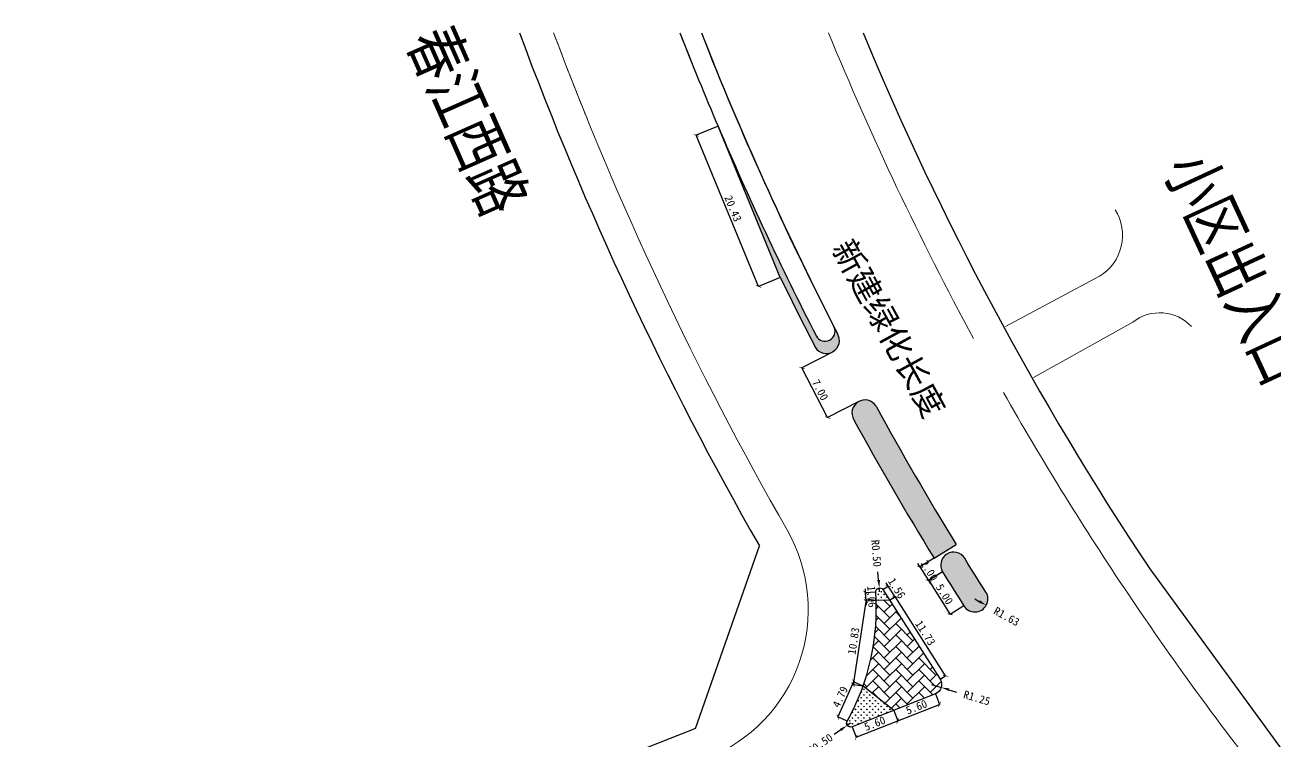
# Model space of a CAD drawing. Header units: millimetres. Extents: x 6299 to 195995, y 19522 to 226352.
# Drawn here: x 10130.2 to 10286.4, y 22415.6 to 22505.1 of the extents above; entities that cross this region are included whole.
import ezdxf

# ---------------------------------------------------------------- set-up
doc = ezdxf.new("R2010")
doc.units = ezdxf.units.MM
doc.linetypes.add('DASHDOT', pattern=[25.4, 12.7, -6.35, 0, -6.35])
for name, color, linetype in [('@-拆绿化长度', 5, 'Continuous'), ('@-新建绿化长度', 7, 'Continuous'), ('@-道路名称', 7, 'Continuous'), ('@-道路红线', 1, 'Continuous'), ('@-隔离岛', 3, 'Continuous'), ('@-隔离岛标注', 7, 'Continuous'), ('RD-中线', 1, 'DASHDOT')]:
    doc.layers.add(name, color=color, linetype=linetype)
doc.layers.add('@-路缘石', color=7, linetype='Continuous', lineweight=0)
doc.styles.add('--黑体', font='simhei.ttf')
doc.styles.add('HZTXT', font='', dxfattribs={"width": 0.7, "height": 0.2})
doc.styles.add('黑体', font='simhei.ttf')
doc.styles.get('HZTXT').set_extended_font_data('NSimSun')
doc.dimstyles.new('标志标注', dxfattribs={"dimtxt": 1, "dimasz": 0.5, "dimexe": 0, "dimexo": 0, "dimgap": 0.25, "dimtad": 1, "dimzin": 0, "dimdsep": 46, "dimtxsty": '--黑体', "dimblk": 'ARCHTICK', "dimcen": 0.09, "dimadec": 0, "dimazin": 0, "dimtfac": 1, "dimtix": 1, "dimtmove": 2, "dimatfit": 0, "dimfxl": 1, "dimtolj": 1, "dimtzin": 0, "dimarcsym": 0})
pattern_1 = [(45, (-10237.4061, -22383.3768), (4e-11, 1.43684098), [3.048, -1.016]), (135, (-10236.6877, -22382.6583), (4e-11, 1.43684098), [3.048, -1.016])]
pattern_2 = [(90, (-10237.4061, -22383.37675), (-0.359210245, 0.359210245), [0.09525, -0.62317049]), (45, (-10237.4061, -22383.37675), (-0.359210245, 0.359210245), [0.09525, -0.41275]), (135, (-10237.4061, -22383.37675), (-0.359210245, -0.359210245), [0.09525, -0.41275])]

# ---------------------------------------------------------------- blocks, each defined once
blk = doc.blocks.new('_ArchTick')
at = {"color": 0, "linetype": 'ByBlock', "const_width": 0.15}
blk.add_lwpolyline([(-0.5, -0.5), (0.5, 0.5)], dxfattribs=at)
blk = doc.blocks.new('*D6')
at = {"layer": '@-隔离岛标注', "color": 0, "lineweight": -2, "ltscale": 1.5, "transparency": 16777216}
for p, q in [((10235.25, 22434.1), (10235.22, 22434.59)), ((10236.51, 22434.17), (10235.25, 22434.1)), ((10235.31, 22433.04), (10235.25, 22434.1)), ((10236.57, 22433.11), (10235.31, 22433.04)), ((10235.31, 22433.04), (10235.34, 22432.54))]:
    blk.add_line(p, q, dxfattribs=at)
at = {"layer": 'Defpoints', "color": 0, "ltscale": 1.5, "transparency": 16777216}
for p in [(10236.51, 22434.17, 0), (10235.25, 22434.1), (10236.57, 22433.11, 0)]:
    blk.add_point(p, dxfattribs=at)
at = {"layer": '@-隔离岛标注', "color": 0, "lineweight": -2, "ltscale": 1.5, "transparency": 16777216, "xscale": 0.5, "yscale": 0.5, "zscale": 0.5}
for p, rotation in [((10235.25, 22434.1), 273.2806794781561), ((10235.31, 22433.04), 93.28067947815603)]:
    blk.add_blockref('_ArchTick', p, dxfattribs=dict(at, rotation=rotation))
at = {"layer": '@-隔离岛标注', "color": 0, "ltscale": 1.5, "transparency": 16777216, "insert": (10236.03, 22433.61), "char_height": 1, "attachment_point": 5, "rotation": 273.2807, "style": '--黑体'}
blk.add_mtext('\\A1;1.06', dxfattribs=at)
blk = doc.blocks.new('*D7')
at = {"layer": '@-隔离岛标注', "color": 0, "lineweight": -2, "ltscale": 1.5, "transparency": 16777216}
for p, q in [((10235.32, 22433.3), (10233.68, 22422.6)), ((10236.57, 22433.11), (10235.32, 22433.3)), ((10234.93, 22422.41), (10233.68, 22422.6))]:
    blk.add_line(p, q, dxfattribs=at)
at = {"layer": 'Defpoints', "color": 0, "ltscale": 1.5, "transparency": 16777216}
for p in [(10236.57, 22433.11), (10233.68, 22422.6), (10234.93, 22422.41, 0)]:
    blk.add_point(p, dxfattribs=at)
at = {"layer": '@-隔离岛标注', "color": 0, "lineweight": -2, "ltscale": 1.5, "transparency": 16777216, "xscale": 0.5, "yscale": 0.5, "zscale": 0.5}
for p, rotation in [((10235.32, 22433.3), 81.26814013368109), ((10233.68, 22422.6), 261.2681401336811)]:
    blk.add_blockref('_ArchTick', p, dxfattribs=dict(at, rotation=rotation))
at = {"layer": '@-隔离岛标注', "color": 0, "ltscale": 1.5, "transparency": 16777216, "insert": (10233.75, 22428.07), "char_height": 1, "attachment_point": 5, "rotation": 81.2681, "style": '--黑体'}
blk.add_mtext('\\A1;10.83', dxfattribs=at)
blk = doc.blocks.new('*D8')
at = {"layer": '@-隔离岛标注', "color": 0, "lineweight": -2, "ltscale": 1.5, "transparency": 16777216}
for p, q in [((10233.75, 22422.95), (10231.77, 22418.58)), ((10234.93, 22422.41), (10233.75, 22422.95)), ((10232.94, 22418.05), (10231.77, 22418.58))]:
    blk.add_line(p, q, dxfattribs=at)
at = {"layer": 'Defpoints', "color": 0, "ltscale": 1.5, "transparency": 16777216}
for p in [(10234.93, 22422.41, 0), (10231.77, 22418.58), (10232.94, 22418.05, 0)]:
    blk.add_point(p, dxfattribs=at)
at = {"layer": '@-隔离岛标注', "color": 0, "lineweight": -2, "ltscale": 1.5, "transparency": 16777216, "xscale": 0.5, "yscale": 0.5, "zscale": 0.5}
for p, rotation in [((10233.75, 22422.95), 65.49493173471456), ((10231.77, 22418.58), 245.4949317347146)]:
    blk.add_blockref('_ArchTick', p, dxfattribs=dict(at, rotation=rotation))
at = {"layer": '@-隔离岛标注', "color": 0, "ltscale": 1.5, "transparency": 16777216, "insert": (10232.08, 22421.08), "char_height": 1, "attachment_point": 5, "rotation": 65.4949, "style": '--黑体'}
blk.add_mtext('\\A1;4.79', dxfattribs=at)
blk = doc.blocks.new('*D9')
at = {"layer": '@-隔离岛标注', "color": 0, "lineweight": -2, "ltscale": 1.5, "transparency": 16777216}
for p, q in [((10238.77, 22419.4), (10239.28, 22418.09)), ((10233.56, 22417.34), (10234.08, 22416.03)), ((10234.08, 22416.03), (10239.28, 22418.09))]:
    blk.add_line(p, q, dxfattribs=at)
at = {"layer": 'Defpoints', "color": 0, "ltscale": 1.5, "transparency": 16777216}
for p in [(10238.77, 22419.4, 0), (10233.56, 22417.34, 0), (10239.28, 22418.09)]:
    blk.add_point(p, dxfattribs=at)
at = {"layer": '@-隔离岛标注', "color": 0, "lineweight": -2, "ltscale": 1.5, "transparency": 16777216, "xscale": 0.5, "yscale": 0.5, "zscale": 0.5}
for p, rotation in [((10239.28, 22418.09), 21.55299217256882), ((10234.08, 22416.03), 201.5529921725688)]:
    blk.add_blockref('_ArchTick', p, dxfattribs=dict(at, rotation=rotation))
at = {"layer": '@-隔离岛标注', "color": 0, "ltscale": 1.5, "transparency": 16777216, "insert": (10236.4, 22417.76), "char_height": 1, "attachment_point": 5, "rotation": 21.553, "style": '--黑体'}
blk.add_mtext('\\A1;5.60', dxfattribs=at)
blk = doc.blocks.new('*D10')
at = {"layer": '@-隔离岛标注', "color": 0, "lineweight": -2, "ltscale": 1.5, "transparency": 16777216}
for p, q in [((10239.29, 22418.08), (10244.49, 22420.14)), ((10243.97, 22421.45), (10244.49, 22420.14)), ((10238.77, 22419.4), (10239.29, 22418.08))]:
    blk.add_line(p, q, dxfattribs=at)
at = {"layer": 'Defpoints', "color": 0, "ltscale": 1.5, "transparency": 16777216}
for p in [(10243.97, 22421.45, 0), (10244.49, 22420.14), (10238.77, 22419.4)]:
    blk.add_point(p, dxfattribs=at)
at = {"layer": '@-隔离岛标注', "color": 0, "lineweight": -2, "ltscale": 1.5, "transparency": 16777216, "xscale": 0.5, "yscale": 0.5, "zscale": 0.5}
for p, rotation in [((10244.49, 22420.14), 21.55299217251369), ((10239.29, 22418.08), 201.5529921725137)]:
    blk.add_blockref('_ArchTick', p, dxfattribs=dict(at, rotation=rotation))
at = {"layer": '@-隔离岛标注', "color": 0, "ltscale": 1.5, "transparency": 16777216, "insert": (10241.61, 22419.81), "char_height": 1, "attachment_point": 5, "rotation": 21.553, "style": '--黑体'}
blk.add_mtext('\\A1;5.60', dxfattribs=at)
blk = doc.blocks.new('*D11')
at = {"layer": '@-隔离岛标注', "color": 0, "lineweight": -2, "ltscale": 1.5, "transparency": 16777216}
for p, q in [((10238.26, 22433.18), (10238.94, 22433.61)), ((10245.24, 22423.72), (10238.94, 22433.61)), ((10244.57, 22423.29), (10245.24, 22423.72))]:
    blk.add_line(p, q, dxfattribs=at)
at = {"layer": 'Defpoints', "color": 0, "ltscale": 1.5, "transparency": 16777216}
for p in [(10238.26, 22433.18, 0), (10238.94, 22433.61), (10244.57, 22423.29, 0)]:
    blk.add_point(p, dxfattribs=at)
at = {"layer": '@-隔离岛标注', "color": 0, "lineweight": -2, "ltscale": 1.5, "transparency": 16777216, "xscale": 0.5, "yscale": 0.5, "zscale": 0.5}
for p, rotation in [((10238.94, 22433.61), 122.5362725803589), ((10245.24, 22423.72), 302.5362725803589)]:
    blk.add_blockref('_ArchTick', p, dxfattribs=dict(at, rotation=rotation))
at = {"layer": '@-隔离岛标注', "color": 0, "ltscale": 1.5, "transparency": 16777216, "insert": (10242.72, 22429.07), "char_height": 1, "attachment_point": 5, "rotation": 302.5363, "style": '--黑体'}
blk.add_mtext('\\A1;11.73', dxfattribs=at)
blk = doc.blocks.new('*D12')
at = {"layer": '@-隔离岛标注', "color": 0, "lineweight": -2, "ltscale": 1.5, "transparency": 16777216}
for p, q in [((10237.42, 22434.49), (10238.09, 22434.92)), ((10238.09, 22434.92), (10237.82, 22435.34)), ((10238.93, 22433.6), (10238.09, 22434.92)), ((10238.26, 22433.18), (10238.93, 22433.6)), ((10238.93, 22433.6), (10239.2, 22433.18))]:
    blk.add_line(p, q, dxfattribs=at)
at = {"layer": 'Defpoints', "color": 0, "ltscale": 1.5, "transparency": 16777216}
for p in [(10237.42, 22434.49, 0), (10238.09, 22434.92), (10238.26, 22433.18)]:
    blk.add_point(p, dxfattribs=at)
at = {"layer": '@-隔离岛标注', "color": 0, "lineweight": -2, "ltscale": 1.5, "transparency": 16777216, "xscale": 0.5, "yscale": 0.5, "zscale": 0.5}
for p, rotation in [((10238.09, 22434.92), 302.5362725802365), ((10238.93, 22433.6), 122.5362725802365)]:
    blk.add_blockref('_ArchTick', p, dxfattribs=dict(at, rotation=rotation))
at = {"layer": '@-隔离岛标注', "color": 0, "ltscale": 1.5, "transparency": 16777216, "insert": (10239.14, 22434.67), "char_height": 1, "attachment_point": 5, "rotation": 302.5363, "style": '--黑体'}
blk.add_mtext('\\A1;1.56', dxfattribs=at)
blk = doc.blocks.new('*D21')
at = {"layer": '@-隔离岛标注', "color": 0, "lineweight": -2, "transparency": 16777216}
for p, q in [((10243.51, 22422.61), (10244.71, 22422.26)), ((10245.67, 22421.98), (10246.63, 22421.69))]:
    blk.add_line(p, q, dxfattribs=at)
at = {"layer": '@-隔离岛标注', "color": 0, "transparency": 16777216}
blk.add_solid([(10245.72, 22422.14), (10245.63, 22421.82), (10244.71, 22422.26)], dxfattribs=at)
at = {"layer": 'Defpoints', "color": 0, "transparency": 16777216}
for p in [(10243.51, 22422.61, 0), (10244.71, 22422.26, 0)]:
    blk.add_point(p, dxfattribs=at)
at = {"layer": '@-隔离岛标注', "color": 0, "transparency": 16777216, "insert": (10249.16, 22420.95), "char_height": 1, "attachment_point": 5, "rotation": 343.5567, "style": '--黑体'}
blk.add_mtext('\\A1;R1.25', dxfattribs=at)
blk = doc.blocks.new('*D22')
at = {"layer": '@-隔离岛标注', "color": 0, "lineweight": -2, "transparency": 16777216}
for p, q in [((10232.14, 22416.95), (10231.32, 22416.39)), ((10233.38, 22417.8), (10232.96, 22417.52))]:
    blk.add_line(p, q, dxfattribs=at)
at = {"layer": '@-隔离岛标注', "color": 0, "transparency": 16777216}
blk.add_solid([(10232.05, 22417.09), (10232.23, 22416.82), (10232.96, 22417.52)], dxfattribs=at)
at = {"layer": 'Defpoints', "color": 0, "transparency": 16777216}
for p in [(10232.96, 22417.52, 0), (10233.38, 22417.8, 0)]:
    blk.add_point(p, dxfattribs=at)
at = {"layer": '@-隔离岛标注', "color": 0, "transparency": 16777216, "insert": (10229.59, 22415.2), "char_height": 1, "attachment_point": 5, "rotation": 34.5234, "style": '--黑体'}
blk.add_mtext('\\A1;R0.50', dxfattribs=at)
blk = doc.blocks.new('*D23')
at = {"layer": '@-隔离岛标注', "color": 0, "lineweight": -2, "transparency": 16777216}
for p, q in [((10236.88, 22435.7), (10236.79, 22436.7)), ((10237.01, 22434.21), (10236.97, 22434.7))]:
    blk.add_line(p, q, dxfattribs=at)
at = {"layer": '@-隔离岛标注', "color": 0, "transparency": 16777216}
blk.add_solid([(10237.05, 22435.71), (10236.71, 22435.69), (10236.97, 22434.7)], dxfattribs=at)
at = {"layer": 'Defpoints', "color": 0, "transparency": 16777216}
for p in [(10236.97, 22434.7, 0), (10237.01, 22434.21, 0)]:
    blk.add_point(p, dxfattribs=at)
at = {"layer": '@-隔离岛标注', "color": 0, "transparency": 16777216, "insert": (10236.59, 22439.03), "char_height": 1, "attachment_point": 5, "rotation": 274.9594, "style": '--黑体'}
blk.add_mtext('\\A1;R0.50', dxfattribs=at)
blk = doc.blocks.new('*D31')
at = {"layer": '@-新建绿化长度', "color": 0, "lineweight": -2, "ltscale": 1.5, "transparency": 16777216}
for p, q in [((10231.1, 22464.18), (10227.3, 22462.21)), ((10230.51, 22455.99), (10227.3, 22462.21)), ((10234.32, 22457.96), (10230.51, 22455.99))]:
    blk.add_line(p, q, dxfattribs=at)
at = {"layer": 'Defpoints', "color": 0, "ltscale": 1.5, "transparency": 16777216}
for p in [(10231.1, 22464.18), (10227.3, 22462.21), (10234.32, 22457.96, 0)]:
    blk.add_point(p, dxfattribs=at)
at = {"layer": '@-新建绿化长度', "color": 0, "lineweight": -2, "ltscale": 1.5, "transparency": 16777216, "xscale": 0.5, "yscale": 0.5, "zscale": 0.5}
for p, rotation in [((10227.3, 22462.21), 117.3296070986744), ((10230.51, 22455.99), 297.3296070986744)]:
    blk.add_blockref('_ArchTick', p, dxfattribs=dict(at, rotation=rotation))
at = {"layer": '@-新建绿化长度', "color": 0, "ltscale": 1.5, "transparency": 16777216, "insert": (10229.57, 22459.45), "char_height": 1, "attachment_point": 5, "rotation": 297.3296, "style": '--黑体'}
blk.add_mtext('\\A1;7.00', dxfattribs=at)
blk = doc.blocks.new('*D35')
at = {"layer": '@-新建绿化长度', "color": 0, "lineweight": -2, "ltscale": 1.5, "transparency": 16777216}
for p, q in [((10244.86, 22436.71), (10243.15, 22435.64)), ((10243.15, 22435.64), (10245.81, 22431.4)), ((10247.52, 22432.48), (10245.81, 22431.4))]:
    blk.add_line(p, q, dxfattribs=at)
at = {"layer": 'Defpoints', "color": 0, "ltscale": 1.5, "transparency": 16777216}
for p in [(10244.86, 22436.71), (10245.81, 22431.4), (10247.52, 22432.48, 0)]:
    blk.add_point(p, dxfattribs=at)
at = {"layer": '@-新建绿化长度', "color": 0, "lineweight": -2, "ltscale": 1.5, "transparency": 16777216, "xscale": 0.5, "yscale": 0.5, "zscale": 0.5}
for p, rotation in [((10243.15, 22435.64), 122.1227498262181), ((10245.81, 22431.4), 302.1227498262181)]:
    blk.add_blockref('_ArchTick', p, dxfattribs=dict(at, rotation=rotation))
at = {"layer": '@-新建绿化长度', "color": 0, "ltscale": 1.5, "transparency": 16777216, "insert": (10245.12, 22433.92), "char_height": 1, "attachment_point": 5, "rotation": 302.1227, "style": '--黑体'}
blk.add_mtext('\\A1;5.00', dxfattribs=at)
blk = doc.blocks.new('*D39')
at = {"layer": '@-隔离岛标注', "color": 0, "lineweight": -2, "transparency": 16777216}
blk.add_line((10248.91, 22433.32), (10249.46, 22433.02), dxfattribs=at)
at = {"layer": '@-隔离岛标注', "color": 0, "transparency": 16777216}
blk.add_solid([(10249.54, 22433.17), (10249.38, 22432.88), (10250.33, 22432.54)], dxfattribs=at)
at = {"layer": 'Defpoints', "color": 0, "transparency": 16777216}
for p in [(10248.91, 22433.32, 0), (10250.33, 22432.54, 0)]:
    blk.add_point(p, dxfattribs=at)
at = {"layer": '@-隔离岛标注', "color": 0, "transparency": 16777216, "insert": (10252.88, 22431.13), "char_height": 1, "attachment_point": 5, "rotation": 331.1268, "style": '--黑体'}
blk.add_mtext('\\A1;R1.63', dxfattribs=at)
blk = doc.blocks.new('A$C5BCE2F45')
at = {"layer": '@-隔离岛', "ltscale": 1.5}
h = blk.add_hatch(dxfattribs=at)
h.set_pattern_fill('GRASS', color=256, scale=0.02, style=0)
h.set_pattern_definition(pattern_2)
h.paths.add_polyline_path([(0.01, 51.12, 0.601983), (-0.86, 51), (-0.49, 50.77, -0.753111), (-0.24, 50.7, -1), (-0.51, 50.7, -0.140829), (-0.49, 50.77), (-0.86, 51, 0.108909), (-0.89, 50.79, -0.006112), (-0.85, 50.1), (0.01, 50.02, -0.959123), (0.27, 50.01, -1.042619), (0.01, 50.02), (-0.85, 50.1, -0.003178), (-0.83, 49.73), (0.85, 49.8)])
h.paths.add_polyline_path([(-2.48, 39.03, -0.042133), (-4.47, 34.67, 0.705967), (-3.85, 33.96), (1.36, 36.02)])
h.paths.add_polyline_path([(-3.11, 35.14, -1), (-3.38, 35.14, -1)], flags=16)
h = blk.add_hatch(dxfattribs=at)
h.set_pattern_fill('AR-HBONE', color=30, scale=0.01, style=0)
h.set_pattern_definition(pattern_1)
h.paths.add_polyline_path([(0.85, 49.8), (-0.83, 49.73, -0.095831), (-2.48, 39.03), (1.36, 36.02), (6.57, 38.08, 0.471541), (7.16, 39.91)])
h = blk.add_hatch(dxfattribs=at)
h.set_pattern_fill('GRASS', color=256, scale=0.02, style=0)
h.set_pattern_definition(pattern_2)
h.paths.add_polyline_path([(19.11, 16.78, 0.335556), (17.65, 17.19), (16.5, 16.73, 0.16299), (18.7, 15.46), (18.3, 16.83, -0.500516), (18.13, 16.95, -1), (18.39, 16.95, -0.332875), (18.3, 16.83), (18.7, 15.46, 0.090769), (20.14, 15.43)])
h.paths.add_polyline_path([(10.09, 13.63, -0.276871), (10.02, 13.75, -1), (10.28, 13.75, -0.56633), (10.09, 13.63), (9.26, 12.09, -0.009692), (10.9, 12.01), (10.53, 14.37), (7.22, 13.07, 0.786554), (7.35, 12.1), (7.39, 12.47, -0.385371), (7.27, 12.6, -1), (7.53, 12.6, -0.443657), (7.39, 12.47), (7.35, 12.1, 0.027883), (7.41, 12.1, -0.01099), (9.26, 12.09)])
h = blk.add_hatch(dxfattribs=at)
h.set_pattern_fill('AR-HBONE', color=30, scale=0.01, style=0)
h.set_pattern_definition(pattern_1)
h.paths.add_polyline_path([(18.7, 15.46, -0.16299), (16.5, 16.73), (10.53, 14.37), (10.9, 12.01, -0.05613), (20.21, 10.32)])
h.paths.add_polyline_path([(20.14, 15.43, -0.090769), (18.7, 15.46), (20.21, 10.32, -0.011489), (22.05, 9.72), (21.89, 12.07, -0.434081), (21.75, 12.2, -1), (22.02, 12.2, -0.394621), (21.89, 12.07), (22.05, 9.72, -0.011302), (23.84, 9.05, 0.762322), (24.42, 9.82)])
at = {"layer": 'RD-中线', "color": 3, "linetype": 'Continuous'}
for points in [[(23.84, 9.05, 0.762322), (24.42, 9.82), (19.11, 16.78, 0.335556), (17.65, 17.19), (7.22, 13.07, 0.834182), (7.41, 12.1, -0.02818), (12.16, 11.91, -0.02818)], [(23.84, 9.05, 0.099857), (7.41, 12.1, 0.099857)]]:
    blk.add_lwpolyline(points, format="xyb", dxfattribs=at)
blk.add_arc((19.5, 19.38), 4, 221.4617, 279.2364, dxfattribs=at)
blk = doc.blocks.new('A$C415A3933')
at = {"layer": 'RD-中线', "color": 32, "linetype": 'Continuous', "true_color": 0xcd6928}
for points in [[(10.23, 55.03, 0.993192), (7.46, 53.34, 0.003416), (7.47, 53.32, 0.003028), (10.12, 49.1, 1), (12.89, 50.8, -0.003064)], [(12.18, 25.51, 1), (11.44, 27.37), (6.79, 25.53, 1), (7.53, 23.67)]]:
    blk.add_lwpolyline(points, format="xyb", close=True, dxfattribs=at)
for points in [[(33.22, 17.71, 1), (34.76, 18.98, -0.00245), (32.35, 22.18, -0.00245)], [(30.77, 20.95, 0.002475), (33.22, 17.71)]]:
    blk.add_lwpolyline(points, format="xyb", dxfattribs=at)
blk.add_arc((31.56, 21.56), 1, 37.9008, 217.9008, dxfattribs=at)
blk = doc.blocks.new('A$C551F3415')
at = {"layer": '@-隔离岛', "ltscale": 1.5}
h = blk.add_hatch(dxfattribs=at)
h.set_pattern_fill('ANGLE', color=30, scale=0.05)
h.set_pattern_definition([(360, (-10237.4061, -22383.37675), (1e-11, 0.34925), [0.254, -0.09525]), (90, (-10237.4061, -22383.37675), (-0.34925, 1e-11), [0.254, -0.09525])])
h.paths.add_polyline_path([(10.23, 55.03, 0.993192), (7.46, 53.34, 0.003416), (7.47, 53.32, 0.003028), (10.12, 49.1, 1), (12.89, 50.8, -0.003064)])
h.paths.add_polyline_path([(31.1, 22.45, 0.468249), (30.77, 20.95, 0.002475), (33.22, 17.71, 0.47032), (34.76, 17.71, -0.003662)])
h.paths.add_polyline_path([(32.35, 22.18, 0.362167), (31.1, 22.45, 0.003662), (34.76, 17.71, 0.360248), (34.76, 18.98, -0.00245)])
h.paths.add_polyline_path([(12.8, 26.56, 0.490314), (11.44, 27.37), (6.79, 25.53, 0.490314), (6.35, 24.01)])
h.paths.add_polyline_path([(12.18, 25.51, 0.341999), (12.8, 26.56), (6.35, 24.01, 0.341999), (7.53, 23.67)])
blk = doc.blocks.new('*D55')
at = {"layer": '@-新建绿化长度', "color": 0, "lineweight": -2, "ltscale": 1.5, "transparency": 16777216}
for p, q in [((10242.05, 22437.34), (10241.79, 22437.77)), ((10243.82, 22438.42), (10242.05, 22437.34)), ((10242.05, 22437.34), (10243.1, 22435.63)), ((10244.86, 22436.71), (10243.1, 22435.63)), ((10243.1, 22435.63), (10243.36, 22435.21))]:
    blk.add_line(p, q, dxfattribs=at)
at = {"layer": 'Defpoints', "color": 0, "ltscale": 1.5, "transparency": 16777216}
for p in [(10243.82, 22438.42), (10244.86, 22436.71, 0), (10243.1, 22435.63)]:
    blk.add_point(p, dxfattribs=at)
at = {"layer": '@-新建绿化长度', "color": 0, "lineweight": -2, "ltscale": 1.5, "transparency": 16777216, "xscale": 0.5, "yscale": 0.5, "zscale": 0.5}
for p, rotation in [((10242.05, 22437.34), 301.4301677337065), ((10243.1, 22435.63), 121.4301677337065)]:
    blk.add_blockref('_ArchTick', p, dxfattribs=dict(at, rotation=rotation))
at = {"layer": '@-新建绿化长度', "color": 0, "ltscale": 1.5, "transparency": 16777216, "insert": (10243.22, 22436.88), "char_height": 1, "attachment_point": 5, "rotation": 301.4302, "style": '--黑体'}
blk.add_mtext('\\A1;2.00', dxfattribs=at)
blk = doc.blocks.new('*D56')
at = {"layer": '@-新建绿化长度', "color": 0, "lineweight": -2, "ltscale": 1.5, "transparency": 16777216}
for p, q in [((10216.81, 22492.41), (10214.09, 22491.29)), ((10221.87, 22472.4), (10214.09, 22491.29)), ((10224.59, 22473.52), (10221.87, 22472.4))]:
    blk.add_line(p, q, dxfattribs=at)
at = {"layer": 'Defpoints', "color": 0, "ltscale": 1.5, "transparency": 16777216}
for p in [(10216.81, 22492.41, 0), (10214.09, 22491.29), (10224.59, 22473.52)]:
    blk.add_point(p, dxfattribs=at)
at = {"layer": '@-新建绿化长度', "color": 0, "lineweight": -2, "ltscale": 1.5, "transparency": 16777216, "xscale": 0.5, "yscale": 0.5, "zscale": 0.5}
for p, rotation in [((10214.09, 22491.29), 112.3834327909148), ((10221.87, 22472.4), 292.3834327909148)]:
    blk.add_blockref('_ArchTick', p, dxfattribs=dict(at, rotation=rotation))
at = {"layer": '@-新建绿化长度', "color": 0, "ltscale": 1.5, "transparency": 16777216, "insert": (10218.68, 22482.13), "char_height": 1, "attachment_point": 5, "rotation": 292.3834, "style": '--黑体'}
blk.add_mtext('\\A1;20.43', dxfattribs=at)

msp = doc.modelspace()

# ---------------------------------------------------------------- hatches: boundary and pattern name
at = {"layer": '@-隔离岛', "ltscale": 1.5}
h = msp.add_hatch(dxfattribs=at)
h.set_pattern_fill('GRASS', color=256, scale=0.02, angle=-2e-09, style=0)
h.paths.add_polyline_path([(10243.074, 22406.313), (10242.339, 22408.173), (10223.738, 22400.826, 1), (10224.472, 22398.965)])
h.paths.add_polyline_path([(10273.368, 22400.762), (10271.796, 22399.526, 0.0121931), (10284.543, 22384.107, 1), (10286.117, 22385.345, -0.0122529)])
h.paths.add_polyline_path([(10292.106, 22378.605, 1), (10290.531, 22377.366, 0.0047886), (10295.868, 22371.599, -0.6184607), (10296.638, 22373.699, -0.0040901)])
h.paths.add_polyline_path([(10236.556, 22457.419, 1), (10233.78, 22455.722, 0.0121705), (10243.814, 22438.415), (10246.587, 22440.11, -0.0122676)])
h.paths.add_polyline_path([(10216.827, 22492.369), (10224.59, 22473.517, 0.0059374), (10228.96, 22464.789, 1), (10231.741, 22466.489, -0.0005425), (10231.337, 22467.276, -0.9399683), (10229.099, 22466.172, -0.0176517)])

# ---------------------------------------------------------------- linework, layer by layer
at = {"layer": '@-拆绿化长度', "color": 8, "linetype": 'Continuous', "ltscale": 0.01}
for centre, radius, start, end in [((10593.88, 22653.028, 0), 409.854, 203.07285, 207.12342), ((10230.184, 22466.793, 0), 1.25, 209.79734, 22.70761)]:
    msp.add_arc(centre, radius, start, end, dxfattribs=at)
at = {"layer": '@-路缘石', "color": 0, "linetype": 'Continuous', "elevation": 0}
for points in [[(10196.256, 22504.087, 0.0404514), (10225.449, 22441.948)], [(10230.624, 22504.087, 0.0269225), (10248.747, 22465.875, 0.0269225)], [(10252.496, 22459.117, 0.0181307), (10267.452, 22434.865)], [(10215.441, 22413.407, 0.4570145), (10225.449, 22441.948)]]:
    msp.add_lwpolyline(points, format="xyb", dxfattribs=at)
at = {"layer": '@-路缘石', "color": 0, "elevation": 0}
for points in [[(10196.256, 22504.087, 0.006769), (10200.437, 22493.366)], [(10264.502, 22473.659, 0.4180549), (10266.44, 22481.977)], [(10276.007, 22467.363, 0.3895228), (10268.638, 22467.931, 0.3895228)]]:
    msp.add_lwpolyline(points, format="xyb", dxfattribs=at)
for points in [[(10264.502, 22473.659), (10252.744, 22467.392)], [(10268.638, 22467.931), (10256.222, 22461.012)]]:
    msp.add_lwpolyline(points, dxfattribs=at)
at = {"layer": '@-路缘石', "color": 0, "linetype": 'Continuous'}
msp.add_arc((10594.259, 22653.144, 0), 393, 213.73945, 218.43729, dxfattribs=at)
at = {"layer": '@-道路红线', "elevation": 0}
for points in [[(10191.987, 22504.087, 0.0413253), (10221.978, 22439.96)], [(10191.987, 22504.087, 0.0413253), (10221.978, 22439.96)], [(10191.987, 22504.087, 0.0413253), (10221.978, 22439.96)], [(10191.987, 22504.087, 0.0413253), (10221.978, 22439.96)], [(10234.951, 22504.087, 0.0489454), (10270.778, 22437.087, 0.0489454)], [(10234.951, 22504.087, 0.0489454), (10270.778, 22437.087, 0.0489454)], [(10234.951, 22504.087, 0.0489454), (10270.778, 22437.087, 0.0489454)], [(10234.951, 22504.087, 0.0489454), (10270.778, 22437.087, 0.0489454)]]:
    msp.add_lwpolyline(points, format="xyb", dxfattribs=at)
for points in [[(10213.971, 22417.128), (10221.978, 22439.96)], [(10213.971, 22417.128), (10221.978, 22439.96)], [(10213.971, 22417.128), (10221.978, 22439.96)], [(10213.971, 22417.128), (10221.978, 22439.96)], [(10213.971, 22417.128), (10130.179, 22384.031)], [(10213.971, 22417.128), (10130.179, 22384.031)]]:
    msp.add_lwpolyline(points, dxfattribs=at)
at = {"layer": '@-道路红线', "ltscale": 1.5, "elevation": 0}
msp.add_lwpolyline([(10270.778, 22437.087), (10289.56, 22411.32)], dxfattribs=at)
msp.add_lwpolyline([(10270.778, 22437.087), (10289.56, 22411.32)], dxfattribs=at)
at = {"layer": '@-隔离岛', "linetype": 'Continuous', "elevation": 0, "flags": 128}
for points in [[(10215.179, 22502.952, 0.0245694), (10231.741, 22466.489, 0.0245694)], [(10224.59, 22473.517, 0.0059374), (10228.96, 22464.789, 0.0059374)], [(10236.556, 22457.419, 0.0122676), (10246.587, 22440.11, 0.0122676)], [(10233.78, 22455.722, 0.0121705), (10243.814, 22438.415, 0.0121705)]]:
    msp.add_lwpolyline(points, format="xyb", dxfattribs=at)
msp.add_lwpolyline([(10224.59, 22473.517), (10216.811, 22492.406)], dxfattribs=at)
at = {"layer": '@-隔离岛', "linetype": 'Continuous'}
for centre, radius, start, end in [((10593.88, 22653.028, 0), 409.854, 201.30923, 203.07285), ((10230.351, 22465.639), 1.629, 211.42888, 31.42888), ((10235.168, 22456.571, 0), 1.627, 31.42888, 211.42888)]:
    msp.add_arc(centre, radius, start, end, dxfattribs=at)
at = {"layer": 'RD-中线', "color": 3, "linetype": 'Continuous'}
msp.add_lwpolyline([(10243.814, 22438.415), (10246.587, 22440.11)], dxfattribs=at)
at = {"layer": 'RD-中线', "color": 3, "linetype": 'Continuous', "elevation": 0}
msp.add_lwpolyline([(10236.512, 22434.168, -0.7606833), (10237.418, 22434.495), (10244.569, 22423.287, -0.4715414), (10243.974, 22421.452), (10233.56, 22417.338, -0.7059666), (10232.94, 22418.048, 0.1480037), (10236.512, 22434.168, 0.1480037)], format="xyb", dxfattribs=at)
for points in [[(10238.26, 22433.176), (10236.572, 22433.111)], [(10238.767, 22419.395), (10234.929, 22422.411)]]:
    msp.add_lwpolyline(points, dxfattribs=at)
at = {"layer": 'RD-中线', "color": 3, "linetype": 'Continuous'}
for centre, radius, start, end in [((10594.259, 22653.144, 0), 410.25, 201.3051, 201.80574), ((10594.259, 22653.144, 0), 407.75, 201.44216, 207.11898), ((10230.184, 22466.793, 0), 1.25, 22.70761, 29.79734)]:
    msp.add_arc(centre, radius, start, end, dxfattribs=at)

# ---------------------------------------------------------------- block references
at = {"layer": '@-新建绿化长度', "ltscale": 1.5}
for name in ['A$C415A3933', 'A$C551F3415', 'A$C5BCE2F45']:
    msp.add_blockref(name, (10237.406, 22383.377, 0), dxfattribs=at)

# ---------------------------------------------------------------- texts
at = {"layer": '@-新建绿化长度', "color": 0, "linetype": 'Continuous', "insert": (10233.581, 22478.637), "char_height": 3, "width": 38.18432, "attachment_point": 1, "rotation": 298.74458, "style": '黑体'}
msp.add_mtext('新建绿化长度', dxfattribs=at)
at = {"layer": '@-道路名称', "color": 7, "style": 'HZTXT', "width": 0.75}
for s, rotation, p in [('春江西路', 293.85594, (10177.861, 22503.161, 0)), ('小区出入口', 294.87476, (10272.451, 22487.318, 0))]:
    msp.add_text(s, height=6, rotation=rotation, dxfattribs=at).set_placement(p)

# ---------------------------------------------------------------- dimensions: what is measured, and where the dimension line sits
at = {"layer": '@-新建绿化长度', "ltscale": 1.5}
for p1, p2, distance, picture, middle in [((10224.59, 22473.517), (10216.811, 22492.406, 0), 2.942, '*D56', (10218.679, 22482.129)), ((10234.32, 22457.959, 0), (10231.104, 22464.181), 4.286, '*D31', (10229.575, 22459.449)), ((10243.82, 22438.419), (10244.863, 22436.712, 0), -2.068, '*D55', (10243.221, 22436.881)), ((10244.863, 22436.712), (10247.522, 22432.477, 0), -2.021, '*D35', (10245.121, 22433.922))]:
    dim = msp.add_aligned_dim(p1=p1, p2=p2, distance=distance, dimstyle='标志标注', dxfattribs=at)
    dim.commit()
    dim.dimension.update_dxf_attribs({"geometry": picture, "text_midpoint": middle})
at = {"layer": '@-隔离岛标注'}
for center, mpoint, picture, middle in [((10237.01, 22434.206, 0), (10236.967, 22434.704, 0), '*D23', (10236.591, 22439.035)), ((10248.908, 22433.325, 0), (10250.332, 22432.54, 0), '*D39', (10252.883, 22431.133)), ((10243.515, 22422.614, 0), (10244.714, 22422.261, 0), '*D21', (10249.156, 22420.949)), ((10233.376, 22417.803, 0), (10232.964, 22417.52, 0), '*D22', (10229.585, 22415.196))]:
    dim = msp.add_radius_dim(center=center, mpoint=mpoint, dimstyle='标志标注', override={"dimasz": 1, "dimsah": 1}, dxfattribs=at)
    dim.commit()
    dim.dimension.update_dxf_attribs({"geometry": picture, "text_midpoint": middle, "dimtype": 164})
at = {"layer": '@-隔离岛标注', "ltscale": 1.5}
for p1, p2, distance, picture, middle in [((10238.26, 22433.176), (10237.418, 22434.495, 0), -0.794, '*D12', (10239.14, 22434.666)), ((10236.572, 22433.111, 0), (10236.512, 22434.168, 0), 1.266, '*D6', (10236.033, 22433.61)), ((10236.572, 22433.111), (10234.929, 22422.411, 0), -1.263, '*D7', (10233.755, 22428.068)), ((10244.569, 22423.287, 0), (10238.26, 22433.176, 0), -0.801, '*D11', (10242.722, 22429.066)), ((10234.929, 22422.411, 0), (10232.94, 22418.048, 0), -1.29, '*D8', (10232.078, 22421.076)), ((10238.767, 22419.395), (10243.974, 22421.452, 0), -1.412, '*D10', (10241.612, 22419.813)), ((10233.56, 22417.338, 0), (10238.767, 22419.395, 0), -1.404, '*D9', (10236.401, 22417.764))]:
    dim = msp.add_aligned_dim(p1=p1, p2=p2, distance=distance, dimstyle='标志标注', dxfattribs=at)
    dim.commit()
    dim.dimension.update_dxf_attribs({"geometry": picture, "text_midpoint": middle})

doc.saveas('drawing.dxf')
